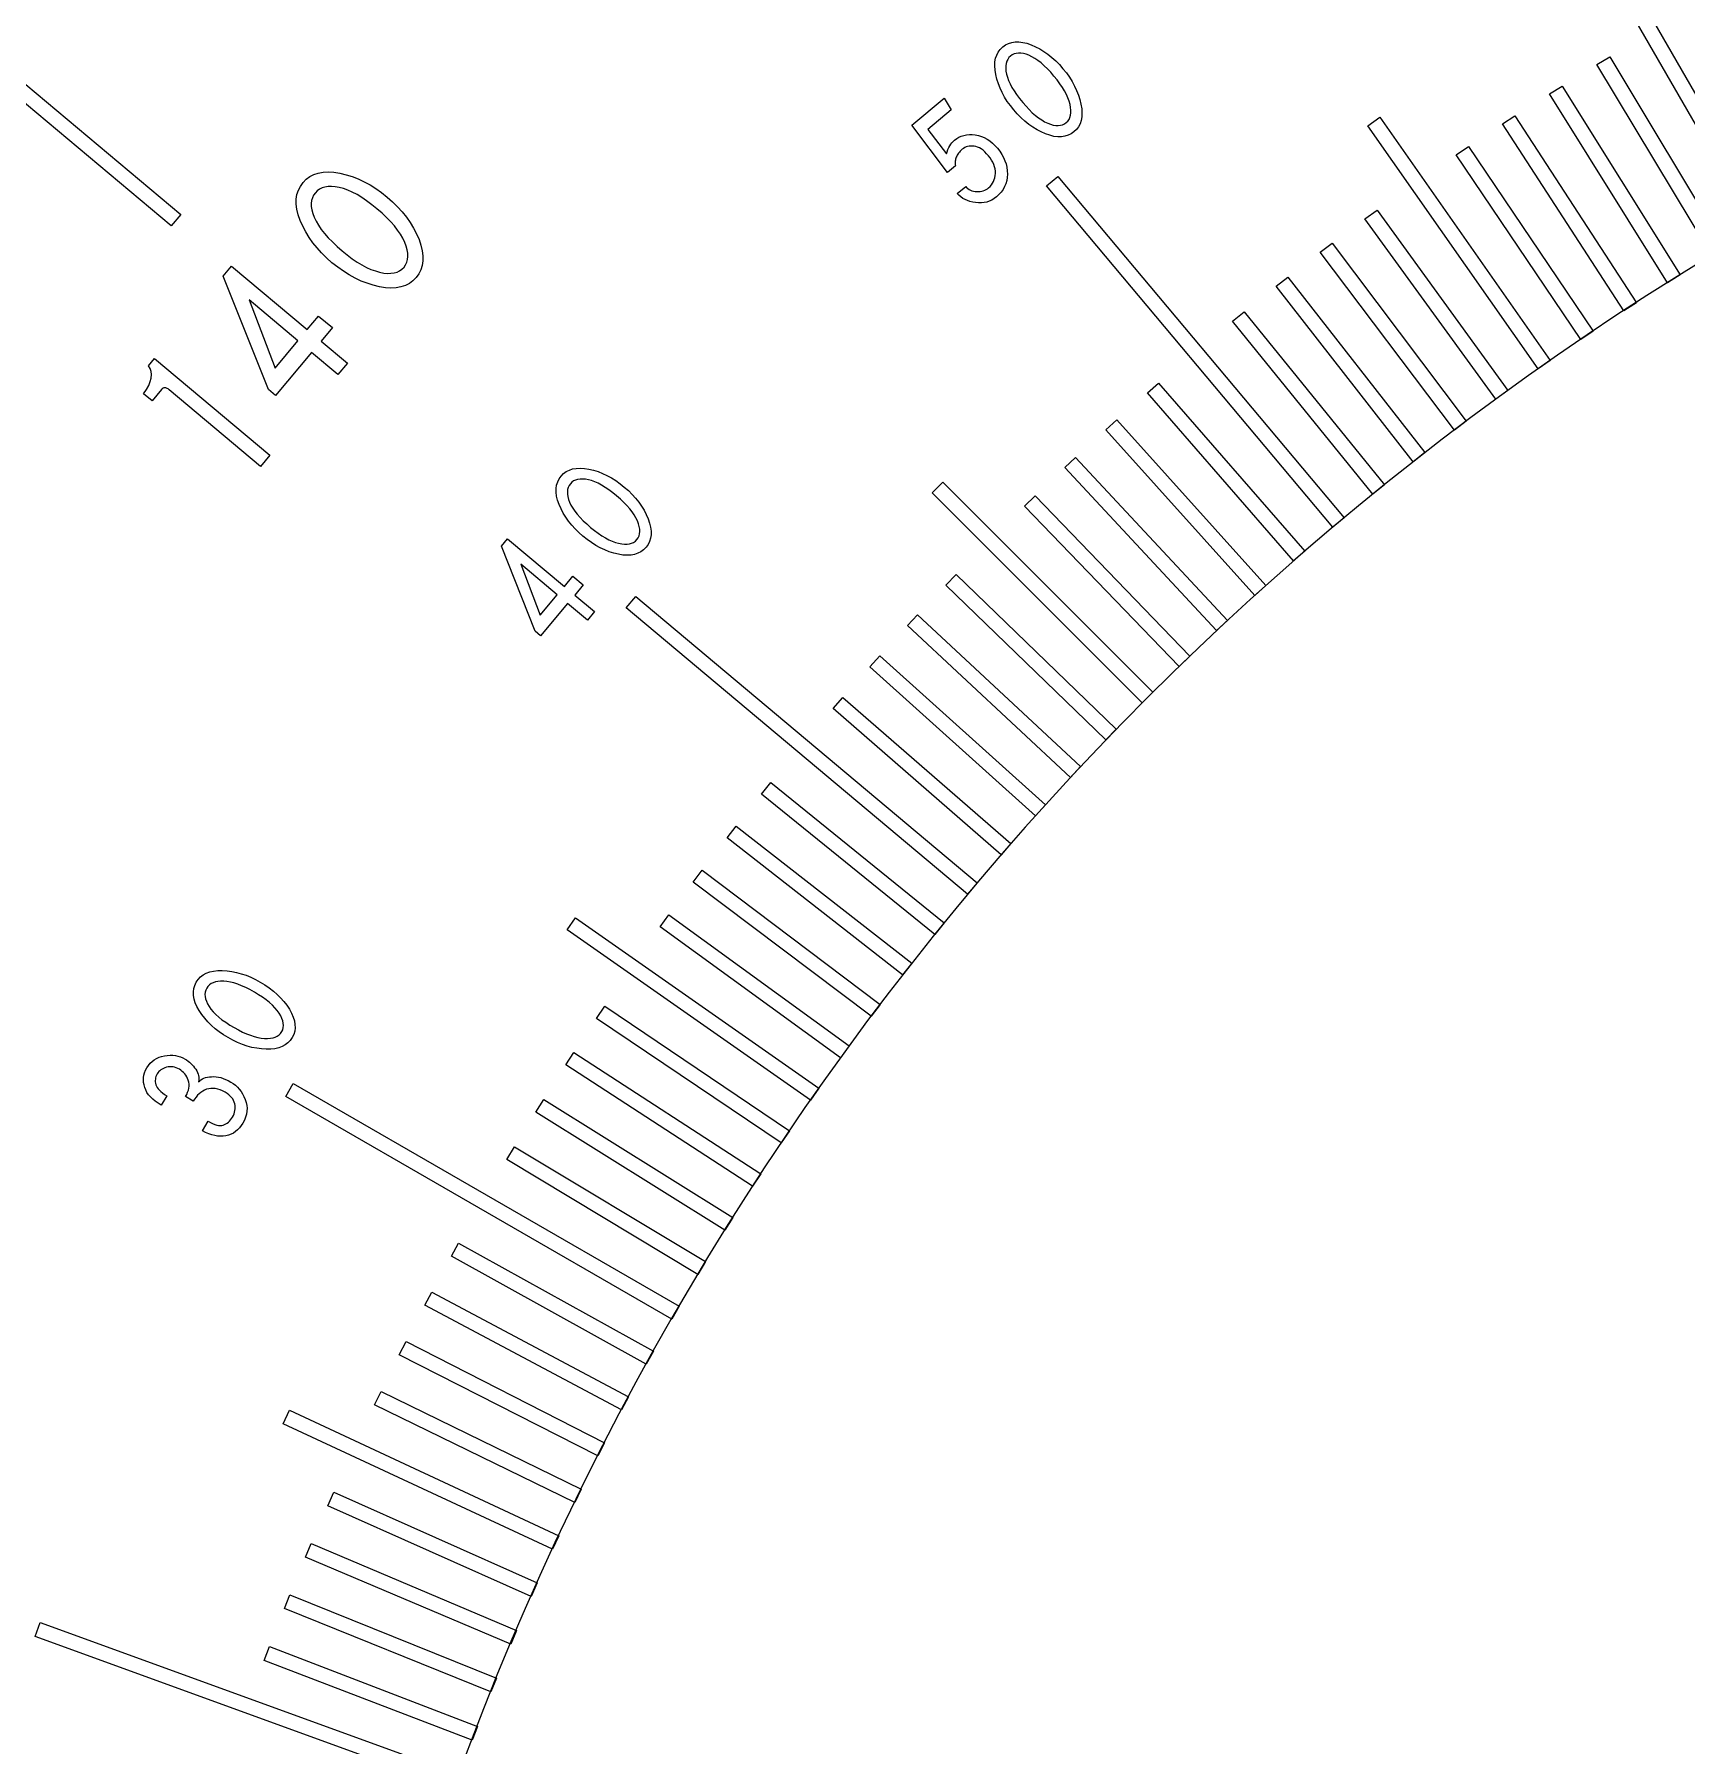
# Model space of a CAD drawing. Header units: millimetres. Extents: x -60 to 60, y -10 to 60.
# Drawn here: x -43.27 to -21.02, y 14.17 to 37.22 of the extents above; entities that cross this region are included whole.
import ezdxf

# ---------------------------------------------------------------- set-up
doc = ezdxf.new("R2010")
doc.units = ezdxf.units.MM
doc.layers.get('0').update_dxf_attribs({"linetype": 'CONTINUOUS'})

msp = doc.modelspace()

# ---------------------------------------------------------------- linework, layer by layer
at = {"color": 7, "linetype": 'CONTINUOUS', "lineweight": -3}
for p, q in [((-30.111, 37.106), (-30.065, 37.113)), ((-30.065, 37.113), (-30.016, 37.113)), ((-30.016, 37.113), (-29.963, 37.107)), ((-30.338, 36.843), (-30.329, 36.892)), ((-30.329, 36.892), (-30.314, 36.936)), ((-30.314, 36.936), (-30.293, 36.977)), ((-30.293, 36.977), (-30.266, 37.013)), ((-30.266, 37.013), (-30.233, 37.046)), ((-30.233, 37.046), (-30.195, 37.072)), ((-30.195, 37.072), (-30.155, 37.093)), ((-30.166, 36.878), (-30.179, 36.852)), ((-30.15, 36.901), (-30.166, 36.878)), ((-30.155, 37.093), (-30.111, 37.106)), ((-30.129, 36.922), (-30.15, 36.901)), ((-30.106, 36.938), (-30.129, 36.922)), ((-30.08, 36.951), (-30.106, 36.938)), ((-30.052, 36.959), (-30.08, 36.951)), ((-30.022, 36.962), (-30.052, 36.959)), ((-29.99, 36.962), (-30.022, 36.962)), ((-29.956, 36.956), (-29.99, 36.962)), ((-29.963, 37.107), (-29.908, 37.094)), ((-29.92, 36.947), (-29.956, 36.956)), ((-29.881, 36.933), (-29.92, 36.947)), ((-29.908, 37.094), (-29.85, 37.074)), ((-29.842, 36.914), (-29.881, 36.933)), ((-29.85, 37.074), (-29.791, 37.048)), ((-29.801, 36.891), (-29.842, 36.914)), ((-29.76, 36.863), (-29.801, 36.891)), ((-29.791, 37.048), (-29.734, 37.018)), ((-29.734, 37.018), (-29.679, 36.984)), ((-29.679, 36.984), (-29.624, 36.947)), ((-29.624, 36.947), (-29.571, 36.904)), ((-29.571, 36.904), (-29.52, 36.858)), ((-30.34, 36.79), (-30.338, 36.843)), ((-30.337, 36.734), (-30.34, 36.79)), ((-30.327, 36.673), (-30.337, 36.734)), ((-30.312, 36.611), (-30.327, 36.673)), ((-30.192, 36.792), (-30.193, 36.757)), ((-30.193, 36.757), (-30.19, 36.72)), ((-30.188, 36.823), (-30.192, 36.792)), ((-30.19, 36.72), (-30.183, 36.68)), ((-30.179, 36.852), (-30.188, 36.823)), ((-30.183, 36.68), (-30.171, 36.637)), ((-29.718, 36.831), (-29.76, 36.863)), ((-29.675, 36.793), (-29.718, 36.831)), ((-29.632, 36.751), (-29.675, 36.793)), ((-29.588, 36.704), (-29.632, 36.751)), ((-29.544, 36.652), (-29.588, 36.704)), ((-29.502, 36.601), (-29.544, 36.652)), ((-29.52, 36.858), (-29.47, 36.807)), ((-29.47, 36.807), (-29.422, 36.752)), ((-29.422, 36.752), (-29.376, 36.695)), ((-29.376, 36.695), (-29.335, 36.637)), ((-30.292, 36.55), (-30.312, 36.611)), ((-30.269, 36.489), (-30.292, 36.55)), ((-30.241, 36.43), (-30.269, 36.489)), ((-30.209, 36.371), (-30.241, 36.43)), ((-30.171, 36.637), (-30.155, 36.594)), ((-30.155, 36.594), (-30.135, 36.548)), ((-30.135, 36.548), (-30.109, 36.501)), ((-30.109, 36.501), (-30.08, 36.452)), ((-30.08, 36.452), (-30.046, 36.403)), ((-29.464, 36.55), (-29.502, 36.601)), ((-29.43, 36.501), (-29.464, 36.55)), ((-29.401, 36.453), (-29.43, 36.501)), ((-29.376, 36.406), (-29.401, 36.453)), ((-29.335, 36.637), (-29.298, 36.579)), ((-29.298, 36.579), (-29.266, 36.519)), ((-29.266, 36.519), (-29.238, 36.459)), ((-29.238, 36.459), (-29.214, 36.398)), ((-31.459, 35.99), (-31.023, 36.356)), ((-30.929, 36.198), (-31.244, 35.934)), ((-31.023, 36.356), (-30.929, 36.198)), ((-30.172, 36.312), (-30.209, 36.371)), ((-30.131, 36.255), (-30.172, 36.312)), ((-30.086, 36.198), (-30.131, 36.255)), ((-30.037, 36.143), (-30.086, 36.198)), ((-30.046, 36.403), (-30.007, 36.351)), ((-30.007, 36.351), (-29.964, 36.297)), ((-29.964, 36.297), (-29.92, 36.247)), ((-29.92, 36.247), (-29.877, 36.202)), ((-29.877, 36.202), (-29.835, 36.16)), ((-29.355, 36.36), (-29.376, 36.406)), ((-29.339, 36.315), (-29.355, 36.36)), ((-29.327, 36.272), (-29.339, 36.315)), ((-29.319, 36.231), (-29.327, 36.272)), ((-29.315, 36.193), (-29.319, 36.231)), ((-29.316, 36.158), (-29.315, 36.193)), ((-29.214, 36.398), (-29.195, 36.337)), ((-29.195, 36.337), (-29.18, 36.275)), ((-29.18, 36.275), (-29.17, 36.214)), ((-29.17, 36.214), (-29.167, 36.158)), ((-30.977, 35.356), (-31.459, 35.99)), ((-29.987, 36.092), (-30.037, 36.143)), ((-29.935, 36.045), (-29.987, 36.092)), ((-29.882, 36.002), (-29.935, 36.045)), ((-29.829, 35.964), (-29.882, 36.002)), ((-29.835, 36.16), (-29.792, 36.124)), ((-29.772, 35.93), (-29.829, 35.964)), ((-29.792, 36.124), (-29.751, 36.091)), ((-29.751, 36.091), (-29.709, 36.063)), ((-29.709, 36.063), (-29.669, 36.039)), ((-29.669, 36.039), (-29.628, 36.019)), ((-29.628, 36.019), (-29.59, 36.004)), ((-29.59, 36.004), (-29.553, 35.994)), ((-29.553, 35.994), (-29.518, 35.988)), ((-29.518, 35.988), (-29.486, 35.987)), ((-29.486, 35.987), (-29.456, 35.99)), ((-29.456, 35.99), (-29.427, 35.998)), ((-29.427, 35.998), (-29.402, 36.009)), ((-29.402, 36.009), (-29.378, 36.026)), ((-29.378, 36.026), (-29.357, 36.047)), ((-29.357, 36.047), (-29.34, 36.07)), ((-29.34, 36.07), (-29.328, 36.097)), ((-29.328, 36.097), (-29.32, 36.126)), ((-29.32, 36.126), (-29.316, 36.158)), ((-29.214, 35.971), (-29.241, 35.935)), ((-29.193, 36.012), (-29.214, 35.971)), ((-29.178, 36.056), (-29.193, 36.012)), ((-29.17, 36.105), (-29.178, 36.056)), ((-29.167, 36.158), (-29.17, 36.105)), ((-31.244, 35.934), (-30.992, 35.605)), ((-30.946, 35.713), (-30.932, 35.735)), ((-30.932, 35.735), (-30.917, 35.755)), ((-30.917, 35.755), (-30.9, 35.774)), ((-30.9, 35.774), (-30.882, 35.79)), ((-30.882, 35.79), (-30.853, 35.812)), ((-30.853, 35.812), (-30.823, 35.829)), ((-30.823, 35.829), (-30.791, 35.844)), ((-30.791, 35.844), (-30.757, 35.854)), ((-30.757, 35.854), (-30.72, 35.861)), ((-30.72, 35.861), (-30.683, 35.864)), ((-30.683, 35.864), (-30.643, 35.864)), ((-30.643, 35.864), (-30.603, 35.86)), ((-30.603, 35.86), (-30.561, 35.852)), ((-30.561, 35.852), (-30.521, 35.84)), ((-30.521, 35.84), (-30.482, 35.824)), ((-30.482, 35.824), (-30.445, 35.803)), ((-30.445, 35.803), (-30.408, 35.779)), ((-30.408, 35.779), (-30.372, 35.751)), ((-30.372, 35.751), (-30.338, 35.718)), ((-29.715, 35.9), (-29.772, 35.93)), ((-29.657, 35.875), (-29.715, 35.9)), ((-29.599, 35.855), (-29.657, 35.875)), ((-29.544, 35.841), (-29.599, 35.855)), ((-29.492, 35.835), (-29.544, 35.841)), ((-29.442, 35.835), (-29.492, 35.835)), ((-29.396, 35.842), (-29.442, 35.835)), ((-29.352, 35.856), (-29.396, 35.842)), ((-29.312, 35.875), (-29.352, 35.856)), ((-29.274, 35.903), (-29.312, 35.875)), ((-29.241, 35.935), (-29.274, 35.903)), ((-30.992, 35.605), (-30.982, 35.635)), ((-30.982, 35.635), (-30.971, 35.663)), ((-30.971, 35.663), (-30.96, 35.689)), ((-30.96, 35.689), (-30.946, 35.713)), ((-30.873, 35.505), (-30.874, 35.49)), ((-30.871, 35.519), (-30.873, 35.505)), ((-30.868, 35.534), (-30.871, 35.519)), ((-30.864, 35.548), (-30.868, 35.534)), ((-30.859, 35.562), (-30.864, 35.548)), ((-30.853, 35.576), (-30.859, 35.562)), ((-30.845, 35.59), (-30.853, 35.576)), ((-30.837, 35.603), (-30.845, 35.59)), ((-30.827, 35.616), (-30.837, 35.603)), ((-30.817, 35.629), (-30.827, 35.616)), ((-30.805, 35.642), (-30.817, 35.629)), ((-30.793, 35.654), (-30.805, 35.642)), ((-30.779, 35.667), (-30.793, 35.654)), ((-30.762, 35.679), (-30.779, 35.667)), ((-30.745, 35.689), (-30.762, 35.679)), ((-30.726, 35.698), (-30.745, 35.689)), ((-30.707, 35.703), (-30.726, 35.698)), ((-30.687, 35.708), (-30.707, 35.703)), ((-30.666, 35.71), (-30.687, 35.708)), ((-30.643, 35.711), (-30.666, 35.71)), ((-30.619, 35.709), (-30.643, 35.711)), ((-30.596, 35.704), (-30.619, 35.709)), ((-30.572, 35.697), (-30.596, 35.704)), ((-30.548, 35.685), (-30.572, 35.697)), ((-30.524, 35.671), (-30.548, 35.685)), ((-30.499, 35.653), (-30.524, 35.671)), ((-30.475, 35.632), (-30.499, 35.653)), ((-30.451, 35.608), (-30.475, 35.632)), ((-30.425, 35.581), (-30.451, 35.608)), ((-30.403, 35.551), (-30.425, 35.581)), ((-30.383, 35.521), (-30.403, 35.551)), ((-30.366, 35.492), (-30.383, 35.521)), ((-30.338, 35.718), (-30.305, 35.682)), ((-30.305, 35.682), (-30.273, 35.64)), ((-30.273, 35.64), (-30.245, 35.599)), ((-30.245, 35.599), (-30.222, 35.556)), ((-30.222, 35.556), (-30.203, 35.513)), ((-30.203, 35.513), (-30.189, 35.469)), ((-39.611, 35.263), (-39.563, 35.299)), ((-39.563, 35.299), (-39.509, 35.327)), ((-39.509, 35.327), (-39.45, 35.347)), ((-39.45, 35.347), (-39.385, 35.358)), ((-39.385, 35.358), (-39.315, 35.362)), ((-39.315, 35.362), (-39.239, 35.358)), ((-39.239, 35.358), (-39.158, 35.345)), ((-39.158, 35.345), (-39.075, 35.325)), ((-39.075, 35.325), (-38.994, 35.299)), ((-38.994, 35.299), (-38.913, 35.268)), ((-38.913, 35.268), (-38.832, 35.23)), ((-30.87, 35.446), (-30.977, 35.356)), ((-30.874, 35.49), (-30.874, 35.476)), ((-30.874, 35.476), (-30.873, 35.461)), ((-30.873, 35.461), (-30.87, 35.446)), ((-30.353, 35.462), (-30.366, 35.492)), ((-30.343, 35.432), (-30.353, 35.462)), ((-30.348, 35.258), (-30.341, 35.284)), ((-30.337, 35.402), (-30.343, 35.432)), ((-30.341, 35.284), (-30.335, 35.312)), ((-30.333, 35.372), (-30.337, 35.402)), ((-30.335, 35.312), (-30.333, 35.342)), ((-30.333, 35.342), (-30.333, 35.372)), ((-30.189, 35.469), (-30.178, 35.425)), ((-30.173, 35.289), (-30.18, 35.245)), ((-30.178, 35.425), (-30.172, 35.379)), ((-30.17, 35.334), (-30.173, 35.289)), ((-30.172, 35.379), (-30.17, 35.334)), ((-39.745, 34.995), (-39.736, 35.057)), ((-39.736, 35.057), (-39.717, 35.115)), ((-39.717, 35.115), (-39.691, 35.168)), ((-39.691, 35.168), (-39.654, 35.22)), ((-39.654, 35.22), (-39.611, 35.263)), ((-39.513, 35.049), (-39.528, 35.015)), ((-39.489, 35.081), (-39.513, 35.049)), ((-39.463, 35.108), (-39.489, 35.081)), ((-39.431, 35.131), (-39.463, 35.108)), ((-39.397, 35.148), (-39.431, 35.131)), ((-39.359, 35.159), (-39.397, 35.148)), ((-39.316, 35.166), (-39.359, 35.159)), ((-39.27, 35.167), (-39.316, 35.166)), ((-39.22, 35.162), (-39.27, 35.167)), ((-39.167, 35.153), (-39.22, 35.162)), ((-39.11, 35.137), (-39.167, 35.153)), ((-39.051, 35.117), (-39.11, 35.137)), ((-38.991, 35.09), (-39.051, 35.117)), ((-38.928, 35.056), (-38.991, 35.09)), ((-38.864, 35.017), (-38.928, 35.056)), ((-38.832, 35.23), (-38.753, 35.187)), ((-38.753, 35.187), (-38.675, 35.138)), ((-38.675, 35.138), (-38.598, 35.083)), ((-38.598, 35.083), (-38.522, 35.022)), ((-30.845, 35.07), (-30.732, 35.165)), ((-30.823, 35.047), (-30.845, 35.07)), ((-30.798, 35.025), (-30.823, 35.047)), ((-30.732, 35.165), (-30.717, 35.15)), ((-30.717, 35.15), (-30.702, 35.137)), ((-30.702, 35.137), (-30.686, 35.125)), ((-30.686, 35.125), (-30.667, 35.116)), ((-30.667, 35.116), (-30.648, 35.108)), ((-30.648, 35.108), (-30.628, 35.102)), ((-30.628, 35.102), (-30.606, 35.099)), ((-30.606, 35.099), (-30.583, 35.097)), ((-30.583, 35.097), (-30.56, 35.098)), ((-30.56, 35.098), (-30.538, 35.099)), ((-30.538, 35.099), (-30.516, 35.103)), ((-30.516, 35.103), (-30.496, 35.109)), ((-30.496, 35.109), (-30.476, 35.116)), ((-30.476, 35.116), (-30.458, 35.125)), ((-30.458, 35.125), (-30.44, 35.136)), ((-30.44, 35.136), (-30.423, 35.149)), ((-30.423, 35.149), (-30.403, 35.167)), ((-30.403, 35.167), (-30.386, 35.188)), ((-30.386, 35.188), (-30.37, 35.21)), ((-30.37, 35.21), (-30.358, 35.233)), ((-30.358, 35.233), (-30.348, 35.258)), ((-30.285, 35.058), (-30.319, 35.026)), ((-30.255, 35.091), (-30.285, 35.058)), ((-30.229, 35.127), (-30.255, 35.091)), ((-30.209, 35.164), (-30.229, 35.127)), ((-30.192, 35.204), (-30.209, 35.164)), ((-30.18, 35.245), (-30.192, 35.204)), ((-39.745, 34.929), (-39.745, 34.995)), ((-39.737, 34.859), (-39.745, 34.929)), ((-39.719, 34.786), (-39.737, 34.859)), ((-39.539, 34.978), (-39.544, 34.938)), ((-39.544, 34.938), (-39.543, 34.896)), ((-39.543, 34.896), (-39.535, 34.85)), ((-39.528, 35.015), (-39.539, 34.978)), ((-39.535, 34.85), (-39.523, 34.802)), ((-38.798, 34.971), (-38.864, 35.017)), ((-38.729, 34.92), (-38.798, 34.971)), ((-38.659, 34.863), (-38.729, 34.92)), ((-38.591, 34.805), (-38.659, 34.863)), ((-38.53, 34.747), (-38.591, 34.805)), ((-38.522, 35.022), (-38.448, 34.958)), ((-38.448, 34.958), (-38.381, 34.891)), ((-38.381, 34.891), (-38.319, 34.823)), ((-38.319, 34.823), (-38.263, 34.753)), ((-30.771, 35.006), (-30.798, 35.025)), ((-30.741, 34.99), (-30.771, 35.006)), ((-30.71, 34.976), (-30.741, 34.99)), ((-30.675, 34.965), (-30.71, 34.976)), ((-30.638, 34.956), (-30.675, 34.965)), ((-30.599, 34.949), (-30.638, 34.956)), ((-30.559, 34.946), (-30.599, 34.949)), ((-30.521, 34.946), (-30.559, 34.946)), ((-30.484, 34.949), (-30.521, 34.946)), ((-30.448, 34.957), (-30.484, 34.949)), ((-30.414, 34.969), (-30.448, 34.957)), ((-30.381, 34.984), (-30.414, 34.969)), ((-30.35, 35.003), (-30.381, 34.984)), ((-30.319, 35.026), (-30.35, 35.003)), ((-39.692, 34.709), (-39.719, 34.786)), ((-39.658, 34.631), (-39.692, 34.709)), ((-39.618, 34.555), (-39.658, 34.631)), ((-39.523, 34.802), (-39.504, 34.751)), ((-39.504, 34.751), (-39.479, 34.698)), ((-39.479, 34.698), (-39.448, 34.644)), ((-39.448, 34.644), (-39.41, 34.589)), ((-39.41, 34.589), (-39.366, 34.534)), ((-38.474, 34.69), (-38.53, 34.747)), ((-38.425, 34.634), (-38.474, 34.69)), ((-38.381, 34.578), (-38.425, 34.634)), ((-38.343, 34.523), (-38.381, 34.578)), ((-38.263, 34.753), (-38.212, 34.68)), ((-38.212, 34.68), (-38.167, 34.606)), ((-38.167, 34.606), (-38.127, 34.53)), ((-39.574, 34.48), (-39.618, 34.555)), ((-39.522, 34.409), (-39.574, 34.48)), ((-39.466, 34.339), (-39.522, 34.409)), ((-39.366, 34.534), (-39.317, 34.476)), ((-39.317, 34.476), (-39.26, 34.419)), ((-39.26, 34.419), (-39.197, 34.36)), ((-39.197, 34.36), (-39.129, 34.299)), ((-38.312, 34.468), (-38.343, 34.523)), ((-38.286, 34.414), (-38.312, 34.468)), ((-38.266, 34.362), (-38.286, 34.414)), ((-38.252, 34.313), (-38.266, 34.362)), ((-38.127, 34.53), (-38.093, 34.451)), ((-38.093, 34.451), (-38.067, 34.374)), ((-38.067, 34.374), (-38.049, 34.3)), ((-39.405, 34.271), (-39.466, 34.339)), ((-39.337, 34.205), (-39.405, 34.271)), ((-39.265, 34.14), (-39.337, 34.205)), ((-39.188, 34.079), (-39.265, 34.14)), ((-39.129, 34.299), (-39.059, 34.244)), ((-39.059, 34.244), (-38.992, 34.194)), ((-38.992, 34.194), (-38.927, 34.149)), ((-38.927, 34.149), (-38.862, 34.111)), ((-38.274, 34.11), (-38.257, 34.146)), ((-38.257, 34.146), (-38.247, 34.183)), ((-38.244, 34.266), (-38.252, 34.313)), ((-38.247, 34.183), (-38.243, 34.223)), ((-38.243, 34.223), (-38.244, 34.266)), ((-38.041, 34.165), (-38.05, 34.103)), ((-38.049, 34.3), (-38.041, 34.23)), ((-38.041, 34.23), (-38.041, 34.165)), ((-40.729, 33.96), (-40.616, 34.094)), ((-40.119, 32.433), (-40.729, 33.96)), ((-40.616, 34.094), (-39.597, 33.239)), ((-39.11, 34.024), (-39.188, 34.079)), ((-39.032, 33.975), (-39.11, 34.024)), ((-38.953, 33.931), (-39.032, 33.975)), ((-38.873, 33.893), (-38.953, 33.931)), ((-38.791, 33.862), (-38.873, 33.893)), ((-38.862, 34.111), (-38.801, 34.077)), ((-38.801, 34.077), (-38.74, 34.05)), ((-38.74, 34.05), (-38.681, 34.028)), ((-38.681, 34.028), (-38.623, 34.012)), ((-38.623, 34.012), (-38.569, 34.001)), ((-38.569, 34.001), (-38.518, 33.996)), ((-38.518, 33.996), (-38.471, 33.997)), ((-38.471, 33.997), (-38.428, 34.002)), ((-38.428, 34.002), (-38.389, 34.013)), ((-38.389, 34.013), (-38.354, 34.03)), ((-38.354, 34.03), (-38.324, 34.051)), ((-38.324, 34.051), (-38.295, 34.079)), ((-38.295, 34.079), (-38.274, 34.11)), ((-38.175, 33.896), (-38.223, 33.861)), ((-38.131, 33.941), (-38.175, 33.896)), ((-38.095, 33.991), (-38.131, 33.941)), ((-38.068, 34.045), (-38.095, 33.991)), ((-38.05, 34.103), (-38.068, 34.045)), ((-38.71, 33.836), (-38.791, 33.862)), ((-38.627, 33.815), (-38.71, 33.836)), ((-38.546, 33.802), (-38.627, 33.815)), ((-38.471, 33.798), (-38.546, 33.802)), ((-38.401, 33.801), (-38.471, 33.798)), ((-38.336, 33.813), (-38.401, 33.801)), ((-38.277, 33.832), (-38.336, 33.813)), ((-38.223, 33.861), (-38.277, 33.832)), ((-40.381, 33.639), (-40.032, 32.721)), ((-39.724, 33.088), (-40.381, 33.639)), ((-39.597, 33.239), (-39.445, 33.421)), ((-39.445, 33.421), (-39.259, 33.265)), ((-39.259, 33.265), (-39.412, 33.084)), ((-40.032, 32.721), (-39.724, 33.088)), ((-39.412, 33.084), (-39.058, 32.787)), ((-41.735, 32.753), (-41.653, 32.85)), ((-41.713, 32.716), (-41.735, 32.753)), ((-41.653, 32.85), (-40.1, 31.546)), ((-39.539, 32.932), (-40.025, 32.353)), ((-39.185, 32.636), (-39.539, 32.932)), ((-39.058, 32.787), (-39.185, 32.636)), ((-41.733, 32.487), (-41.711, 32.538)), ((-41.699, 32.676), (-41.713, 32.716)), ((-41.711, 32.538), (-41.699, 32.587)), ((-41.695, 32.632), (-41.699, 32.676)), ((-41.699, 32.587), (-41.695, 32.632)), ((-41.801, 32.376), (-41.762, 32.433)), ((-41.686, 32.28), (-41.801, 32.376)), ((-41.762, 32.433), (-41.733, 32.487)), ((-41.561, 32.43), (-41.686, 32.28)), ((-41.55, 32.441), (-41.561, 32.43)), ((-41.538, 32.449), (-41.55, 32.441)), ((-41.527, 32.453), (-41.538, 32.449)), ((-41.514, 32.454), (-41.527, 32.453)), ((-41.5, 32.453), (-41.514, 32.454)), ((-41.486, 32.447), (-41.5, 32.453)), ((-41.472, 32.439), (-41.486, 32.447)), ((-41.457, 32.427), (-41.472, 32.439)), ((-40.226, 31.395), (-41.457, 32.427)), ((-40.025, 32.353), (-40.119, 32.433)), ((-40.1, 31.546), (-40.226, 31.395)), ((-36.11, 31.326), (-36.069, 31.347)), ((-36.069, 31.347), (-36.025, 31.362)), ((-36.025, 31.362), (-35.976, 31.37)), ((-35.976, 31.37), (-35.924, 31.373)), ((-35.924, 31.373), (-35.867, 31.37)), ((-35.867, 31.37), (-35.806, 31.36)), ((-35.806, 31.36), (-35.744, 31.345)), ((-36.246, 31.098), (-36.24, 31.144)), ((-36.24, 31.144), (-36.226, 31.188)), ((-36.226, 31.188), (-36.206, 31.228)), ((-36.206, 31.228), (-36.178, 31.266)), ((-36.178, 31.266), (-36.146, 31.299)), ((-36.146, 31.299), (-36.11, 31.326)), ((-36.072, 31.138), (-36.084, 31.113)), ((-36.055, 31.162), (-36.072, 31.138)), ((-36.035, 31.183), (-36.055, 31.162)), ((-36.011, 31.2), (-36.035, 31.183)), ((-35.985, 31.212), (-36.011, 31.2)), ((-35.957, 31.221), (-35.985, 31.212)), ((-35.925, 31.226), (-35.957, 31.221)), ((-35.89, 31.226), (-35.925, 31.226)), ((-35.853, 31.223), (-35.89, 31.226)), ((-35.813, 31.216), (-35.853, 31.223)), ((-35.77, 31.205), (-35.813, 31.216)), ((-35.726, 31.189), (-35.77, 31.205)), ((-35.744, 31.345), (-35.683, 31.326)), ((-35.681, 31.169), (-35.726, 31.189)), ((-35.683, 31.326), (-35.622, 31.302)), ((-35.634, 31.144), (-35.681, 31.169)), ((-35.586, 31.114), (-35.634, 31.144)), ((-35.622, 31.302), (-35.562, 31.274)), ((-35.562, 31.274), (-35.503, 31.242)), ((-35.503, 31.242), (-35.444, 31.205)), ((-35.444, 31.205), (-35.386, 31.164)), ((-35.386, 31.164), (-35.329, 31.118)), ((-35.329, 31.118), (-35.274, 31.07)), ((-36.247, 31.048), (-36.246, 31.098)), ((-36.24, 30.996), (-36.247, 31.048)), ((-36.227, 30.941), (-36.24, 30.996)), ((-36.207, 30.883), (-36.227, 30.941)), ((-36.092, 31.085), (-36.095, 31.055)), ((-36.095, 31.055), (-36.095, 31.023)), ((-36.095, 31.023), (-36.089, 30.989)), ((-36.084, 31.113), (-36.092, 31.085)), ((-36.089, 30.989), (-36.08, 30.953)), ((-36.08, 30.953), (-36.066, 30.915)), ((-36.066, 30.915), (-36.047, 30.875)), ((-35.536, 31.08), (-35.586, 31.114)), ((-35.484, 31.042), (-35.536, 31.08)), ((-35.432, 30.999), (-35.484, 31.042)), ((-35.381, 30.955), (-35.432, 30.999)), ((-35.335, 30.912), (-35.381, 30.955)), ((-35.293, 30.869), (-35.335, 30.912)), ((-35.274, 31.07), (-35.223, 31.02)), ((-35.223, 31.02), (-35.177, 30.969)), ((-35.177, 30.969), (-35.135, 30.916)), ((-35.135, 30.916), (-35.097, 30.861)), ((-36.181, 30.825), (-36.207, 30.883)), ((-36.151, 30.768), (-36.181, 30.825)), ((-36.118, 30.712), (-36.151, 30.768)), ((-36.079, 30.658), (-36.118, 30.712)), ((-36.037, 30.606), (-36.079, 30.658)), ((-36.047, 30.875), (-36.023, 30.835)), ((-36.023, 30.835), (-35.995, 30.793)), ((-35.995, 30.793), (-35.962, 30.752)), ((-35.962, 30.752), (-35.925, 30.709)), ((-35.925, 30.709), (-35.882, 30.665)), ((-35.882, 30.665), (-35.835, 30.621)), ((-35.256, 30.827), (-35.293, 30.869)), ((-35.223, 30.785), (-35.256, 30.827)), ((-35.195, 30.744), (-35.223, 30.785)), ((-35.172, 30.702), (-35.195, 30.744)), ((-35.152, 30.662), (-35.172, 30.702)), ((-35.137, 30.623), (-35.152, 30.662)), ((-35.097, 30.861), (-35.063, 30.806)), ((-35.063, 30.806), (-35.033, 30.749)), ((-35.033, 30.749), (-35.008, 30.69)), ((-35.008, 30.69), (-34.988, 30.632)), ((-35.991, 30.555), (-36.037, 30.606)), ((-35.941, 30.505), (-35.991, 30.555)), ((-35.886, 30.457), (-35.941, 30.505)), ((-35.829, 30.411), (-35.886, 30.457)), ((-35.835, 30.621), (-35.784, 30.576)), ((-35.784, 30.576), (-35.732, 30.534)), ((-35.732, 30.534), (-35.682, 30.497)), ((-35.682, 30.497), (-35.633, 30.463)), ((-35.633, 30.463), (-35.584, 30.435)), ((-35.584, 30.435), (-35.538, 30.409)), ((-35.159, 30.411), (-35.143, 30.434)), ((-35.143, 30.434), (-35.13, 30.461)), ((-35.127, 30.586), (-35.137, 30.623)), ((-35.13, 30.461), (-35.123, 30.489)), ((-35.121, 30.551), (-35.127, 30.586)), ((-35.123, 30.489), (-35.12, 30.519)), ((-35.12, 30.519), (-35.121, 30.551)), ((-34.975, 30.429), (-34.989, 30.385)), ((-34.988, 30.632), (-34.975, 30.577)), ((-34.975, 30.577), (-34.968, 30.524)), ((-34.968, 30.475), (-34.975, 30.429)), ((-34.968, 30.524), (-34.968, 30.475)), ((-36.984, 30.322), (-36.9, 30.422)), ((-36.527, 29.176), (-36.984, 30.322)), ((-36.9, 30.422), (-36.135, 29.781)), ((-35.77, 30.37), (-35.829, 30.411)), ((-35.712, 30.332), (-35.77, 30.37)), ((-35.652, 30.3), (-35.712, 30.332)), ((-35.593, 30.271), (-35.652, 30.3)), ((-35.531, 30.248), (-35.593, 30.271)), ((-35.538, 30.409), (-35.492, 30.389)), ((-35.47, 30.228), (-35.531, 30.248)), ((-35.492, 30.389), (-35.448, 30.373)), ((-35.408, 30.213), (-35.47, 30.228)), ((-35.448, 30.373), (-35.405, 30.361)), ((-35.347, 30.203), (-35.408, 30.213)), ((-35.405, 30.361), (-35.364, 30.352)), ((-35.364, 30.352), (-35.326, 30.349)), ((-35.291, 30.2), (-35.347, 30.203)), ((-35.326, 30.349), (-35.291, 30.349)), ((-35.291, 30.349), (-35.259, 30.353)), ((-35.238, 30.202), (-35.291, 30.2)), ((-35.259, 30.353), (-35.23, 30.361)), ((-35.19, 30.211), (-35.238, 30.202)), ((-35.23, 30.361), (-35.203, 30.374)), ((-35.203, 30.374), (-35.18, 30.39)), ((-35.145, 30.226), (-35.19, 30.211)), ((-35.18, 30.39), (-35.159, 30.411)), ((-35.105, 30.247), (-35.145, 30.226)), ((-35.069, 30.274), (-35.105, 30.247)), ((-35.036, 30.307), (-35.069, 30.274)), ((-35.009, 30.345), (-35.036, 30.307)), ((-34.989, 30.385), (-35.009, 30.345)), ((-36.723, 30.081), (-36.462, 29.392)), ((-36.231, 29.667), (-36.723, 30.081)), ((-36.135, 29.781), (-36.021, 29.917)), ((-36.021, 29.917), (-35.882, 29.8)), ((-35.882, 29.8), (-35.996, 29.664)), ((-36.462, 29.392), (-36.231, 29.667)), ((-36.092, 29.551), (-36.456, 29.116)), ((-35.826, 29.328), (-36.092, 29.551)), ((-35.996, 29.664), (-35.731, 29.441)), ((-35.731, 29.441), (-35.826, 29.328)), ((-36.456, 29.116), (-36.527, 29.176)), ((-41.112, 24.408), (-41.092, 24.45)), ((-41.092, 24.45), (-41.066, 24.488)), ((-41.066, 24.488), (-41.035, 24.521)), ((-41.035, 24.521), (-40.998, 24.549)), ((-40.998, 24.549), (-40.957, 24.571)), ((-40.957, 24.571), (-40.911, 24.588)), ((-40.911, 24.588), (-40.86, 24.6)), ((-40.866, 24.444), (-40.892, 24.431)), ((-40.835, 24.454), (-40.866, 24.444)), ((-40.86, 24.6), (-40.803, 24.606)), ((-40.801, 24.461), (-40.835, 24.454)), ((-40.803, 24.606), (-40.742, 24.607)), ((-40.764, 24.464), (-40.801, 24.461)), ((-40.723, 24.464), (-40.764, 24.464)), ((-40.742, 24.607), (-40.678, 24.604)), ((-40.679, 24.46), (-40.723, 24.464)), ((-40.633, 24.453), (-40.679, 24.46)), ((-40.678, 24.604), (-40.614, 24.595)), ((-40.585, 24.441), (-40.633, 24.453)), ((-40.614, 24.595), (-40.55, 24.582)), ((-40.534, 24.424), (-40.585, 24.441)), ((-40.55, 24.582), (-40.486, 24.565)), ((-40.486, 24.565), (-40.422, 24.543)), ((-40.422, 24.543), (-40.358, 24.517)), ((-40.358, 24.517), (-40.294, 24.487)), ((-40.294, 24.487), (-40.23, 24.452)), ((-40.23, 24.452), (-40.167, 24.414)), ((-41.131, 24.319), (-41.125, 24.365)), ((-41.13, 24.273), (-41.131, 24.319)), ((-41.121, 24.224), (-41.13, 24.273)), ((-41.125, 24.365), (-41.112, 24.408)), ((-41.106, 24.173), (-41.121, 24.224)), ((-40.972, 24.316), (-40.976, 24.287)), ((-40.976, 24.287), (-40.974, 24.257)), ((-40.974, 24.257), (-40.967, 24.225)), ((-40.965, 24.342), (-40.972, 24.316)), ((-40.967, 24.225), (-40.956, 24.193)), ((-40.952, 24.37), (-40.965, 24.342)), ((-40.936, 24.393), (-40.952, 24.37)), ((-40.916, 24.414), (-40.936, 24.393)), ((-40.892, 24.431), (-40.916, 24.414)), ((-40.482, 24.403), (-40.534, 24.424)), ((-40.427, 24.378), (-40.482, 24.403)), ((-40.37, 24.35), (-40.427, 24.378)), ((-40.31, 24.316), (-40.37, 24.35)), ((-40.253, 24.282), (-40.31, 24.316)), ((-40.2, 24.247), (-40.253, 24.282)), ((-40.151, 24.213), (-40.2, 24.247)), ((-40.167, 24.414), (-40.109, 24.373)), ((-40.107, 24.178), (-40.151, 24.213)), ((-40.109, 24.373), (-40.054, 24.331)), ((-40.054, 24.331), (-40.003, 24.286)), ((-40.003, 24.286), (-39.956, 24.239)), ((-39.956, 24.239), (-39.914, 24.19)), ((-41.083, 24.122), (-41.106, 24.173)), ((-41.053, 24.068), (-41.083, 24.122)), ((-41.018, 24.015), (-41.053, 24.068)), ((-40.979, 23.964), (-41.018, 24.015)), ((-40.956, 24.193), (-40.94, 24.159)), ((-40.94, 24.159), (-40.92, 24.124)), ((-40.92, 24.124), (-40.895, 24.088)), ((-40.895, 24.088), (-40.864, 24.052)), ((-40.864, 24.052), (-40.83, 24.016)), ((-40.83, 24.016), (-40.79, 23.981)), ((-40.79, 23.981), (-40.746, 23.945)), ((-40.068, 24.142), (-40.107, 24.178)), ((-40.033, 24.106), (-40.068, 24.142)), ((-40.003, 24.07), (-40.033, 24.106)), ((-39.977, 24.033), (-40.003, 24.07)), ((-39.955, 23.997), (-39.977, 24.033)), ((-39.938, 23.963), (-39.955, 23.997)), ((-39.914, 24.19), (-39.874, 24.14)), ((-39.874, 24.14), (-39.839, 24.086)), ((-39.839, 24.086), (-39.809, 24.032)), ((-39.809, 24.032), (-39.787, 23.98)), ((-39.787, 23.98), (-39.771, 23.93)), ((-40.936, 23.915), (-40.979, 23.964)), ((-40.889, 23.869), (-40.936, 23.915)), ((-40.838, 23.824), (-40.889, 23.869)), ((-40.784, 23.782), (-40.838, 23.824)), ((-40.726, 23.742), (-40.784, 23.782)), ((-40.746, 23.945), (-40.696, 23.91)), ((-40.664, 23.704), (-40.726, 23.742)), ((-40.696, 23.91), (-40.642, 23.874)), ((-40.642, 23.874), (-40.584, 23.839)), ((-40.584, 23.839), (-40.525, 23.807)), ((-40.525, 23.807), (-40.469, 23.779)), ((-40.469, 23.779), (-40.415, 23.754)), ((-40.415, 23.754), (-40.363, 23.735)), ((-40.001, 23.724), (-39.977, 23.741)), ((-39.977, 23.741), (-39.957, 23.76)), ((-39.957, 23.76), (-39.94, 23.785)), ((-39.94, 23.785), (-39.928, 23.811)), ((-39.927, 23.93), (-39.938, 23.963)), ((-39.928, 23.811), (-39.92, 23.839)), ((-39.92, 23.898), (-39.927, 23.93)), ((-39.917, 23.868), (-39.92, 23.898)), ((-39.92, 23.839), (-39.917, 23.868)), ((-39.78, 23.746), (-39.8, 23.704)), ((-39.767, 23.789), (-39.78, 23.746)), ((-39.771, 23.93), (-39.763, 23.881)), ((-39.761, 23.835), (-39.767, 23.789)), ((-39.763, 23.881), (-39.761, 23.835)), ((-40.599, 23.669), (-40.664, 23.704)), ((-40.535, 23.638), (-40.599, 23.669)), ((-40.47, 23.612), (-40.535, 23.638)), ((-40.406, 23.59), (-40.47, 23.612)), ((-40.342, 23.572), (-40.406, 23.59)), ((-40.363, 23.735), (-40.313, 23.718)), ((-40.278, 23.56), (-40.342, 23.572)), ((-40.313, 23.718), (-40.264, 23.706)), ((-40.214, 23.551), (-40.278, 23.56)), ((-40.264, 23.706), (-40.218, 23.697)), ((-40.218, 23.697), (-40.173, 23.693)), ((-40.15, 23.547), (-40.214, 23.551)), ((-40.173, 23.693), (-40.131, 23.692)), ((-40.089, 23.548), (-40.15, 23.547)), ((-40.131, 23.692), (-40.093, 23.695)), ((-40.093, 23.695), (-40.059, 23.701)), ((-40.033, 23.554), (-40.089, 23.548)), ((-40.059, 23.701), (-40.028, 23.711)), ((-39.981, 23.566), (-40.033, 23.554)), ((-40.028, 23.711), (-40.001, 23.724)), ((-39.935, 23.583), (-39.981, 23.566)), ((-39.894, 23.605), (-39.935, 23.583)), ((-39.858, 23.633), (-39.894, 23.605)), ((-39.827, 23.665), (-39.858, 23.633)), ((-39.8, 23.704), (-39.827, 23.665)), ((-41.775, 23.264), (-41.758, 23.296)), ((-41.758, 23.296), (-41.737, 23.329)), ((-41.737, 23.329), (-41.713, 23.359)), ((-41.713, 23.359), (-41.687, 23.384)), ((-41.687, 23.384), (-41.659, 23.406)), ((-41.659, 23.406), (-41.628, 23.425)), ((-41.628, 23.425), (-41.594, 23.44)), ((-41.594, 23.44), (-41.559, 23.452)), ((-41.551, 23.281), (-41.568, 23.271)), ((-41.559, 23.452), (-41.521, 23.46)), ((-41.533, 23.29), (-41.551, 23.281)), ((-41.514, 23.298), (-41.533, 23.29)), ((-41.521, 23.46), (-41.482, 23.465)), ((-41.493, 23.304), (-41.514, 23.298)), ((-41.471, 23.309), (-41.493, 23.304)), ((-41.482, 23.465), (-41.444, 23.467)), ((-41.449, 23.311), (-41.471, 23.309)), ((-41.427, 23.311), (-41.449, 23.311)), ((-41.444, 23.467), (-41.408, 23.466)), ((-41.405, 23.309), (-41.427, 23.311)), ((-41.408, 23.466), (-41.372, 23.462)), ((-41.384, 23.305), (-41.405, 23.309)), ((-41.363, 23.298), (-41.384, 23.305)), ((-41.372, 23.462), (-41.339, 23.454)), ((-41.341, 23.29), (-41.363, 23.298)), ((-41.32, 23.278), (-41.341, 23.29)), ((-41.339, 23.454), (-41.306, 23.444)), ((-41.306, 23.444), (-41.274, 23.432)), ((-41.274, 23.432), (-41.243, 23.416)), ((-41.243, 23.416), (-41.222, 23.403)), ((-41.222, 23.403), (-41.202, 23.388)), ((-41.202, 23.388), (-41.183, 23.373)), ((-41.183, 23.373), (-41.164, 23.357)), ((-41.164, 23.357), (-41.147, 23.339)), ((-41.147, 23.339), (-41.13, 23.32)), ((-41.13, 23.32), (-41.114, 23.299)), ((-41.114, 23.299), (-41.099, 23.279)), ((-41.804, 23.133), (-41.802, 23.166)), ((-41.802, 23.1), (-41.804, 23.133)), ((-41.802, 23.166), (-41.797, 23.199)), ((-41.796, 23.067), (-41.802, 23.1)), ((-41.797, 23.199), (-41.788, 23.232)), ((-41.786, 23.033), (-41.796, 23.067)), ((-41.788, 23.232), (-41.775, 23.264)), ((-41.643, 23.144), (-41.644, 23.127)), ((-41.644, 23.127), (-41.644, 23.108)), ((-41.644, 23.108), (-41.641, 23.089)), ((-41.64, 23.163), (-41.643, 23.144)), ((-41.641, 23.089), (-41.636, 23.07)), ((-41.635, 23.18), (-41.64, 23.163)), ((-41.636, 23.07), (-41.629, 23.051)), ((-41.628, 23.197), (-41.635, 23.18)), ((-41.629, 23.051), (-41.619, 23.032)), ((-41.619, 23.215), (-41.628, 23.197)), ((-41.608, 23.231), (-41.619, 23.215)), ((-41.596, 23.246), (-41.608, 23.231)), ((-41.583, 23.259), (-41.596, 23.246)), ((-41.568, 23.271), (-41.583, 23.259)), ((-41.299, 23.266), (-41.32, 23.278)), ((-41.28, 23.25), (-41.299, 23.266)), ((-41.263, 23.234), (-41.28, 23.25)), ((-41.247, 23.216), (-41.263, 23.234)), ((-41.233, 23.197), (-41.247, 23.216)), ((-41.22, 23.176), (-41.233, 23.197)), ((-41.21, 23.153), (-41.22, 23.176)), ((-41.201, 23.129), (-41.21, 23.153)), ((-41.194, 23.103), (-41.201, 23.129)), ((-41.19, 23.078), (-41.194, 23.103)), ((-41.193, 23.024), (-41.19, 23.052)), ((-41.19, 23.052), (-41.19, 23.078)), ((-41.099, 23.279), (-41.086, 23.257)), ((-41.086, 23.257), (-41.075, 23.235)), ((-41.075, 23.235), (-41.067, 23.214)), ((-41.067, 23.214), (-41.061, 23.193)), ((-41.061, 23.193), (-41.057, 23.172)), ((-41.057, 23.13), (-41.061, 23.11)), ((-41.061, 23.11), (-41.046, 23.124)), ((-41.057, 23.172), (-41.056, 23.151)), ((-41.056, 23.151), (-41.057, 23.13)), ((-41.046, 23.124), (-41.029, 23.136)), ((-41.029, 23.136), (-41.01, 23.148)), ((-41.01, 23.148), (-40.989, 23.157)), ((-40.989, 23.157), (-40.966, 23.165)), ((-40.966, 23.165), (-40.942, 23.171)), ((-40.942, 23.171), (-40.915, 23.175)), ((-40.915, 23.175), (-40.887, 23.178)), ((-40.887, 23.178), (-40.857, 23.179)), ((-40.857, 23.179), (-40.826, 23.177)), ((-40.826, 23.177), (-40.795, 23.173)), ((-40.795, 23.173), (-40.763, 23.165)), ((-40.763, 23.165), (-40.73, 23.154)), ((-40.73, 23.154), (-40.697, 23.14)), ((-40.697, 23.14), (-40.663, 23.125)), ((-40.663, 23.125), (-40.628, 23.106)), ((-40.628, 23.106), (-40.595, 23.085)), ((-40.595, 23.085), (-40.566, 23.062)), ((-40.566, 23.062), (-40.538, 23.037)), ((-41.773, 22.999), (-41.786, 23.033)), ((-41.756, 22.966), (-41.773, 22.999)), ((-41.734, 22.935), (-41.756, 22.966)), ((-41.708, 22.905), (-41.734, 22.935)), ((-41.678, 22.876), (-41.708, 22.905)), ((-41.644, 22.848), (-41.678, 22.876)), ((-41.606, 22.821), (-41.644, 22.848)), ((-41.619, 23.032), (-41.606, 23.013)), ((-41.606, 23.013), (-41.589, 22.995)), ((-41.564, 22.794), (-41.606, 22.821)), ((-41.589, 22.995), (-41.569, 22.977)), ((-41.569, 22.977), (-41.546, 22.959)), ((-41.49, 22.922), (-41.564, 22.794)), ((-41.546, 22.959), (-41.52, 22.94)), ((-41.52, 22.94), (-41.49, 22.922)), ((-41.237, 22.909), (-41.221, 22.939)), ((-41.132, 22.849), (-41.237, 22.909)), ((-41.221, 22.939), (-41.209, 22.968)), ((-41.209, 22.968), (-41.199, 22.996)), ((-41.199, 22.996), (-41.193, 23.024)), ((-41.114, 22.877), (-41.132, 22.849)), ((-41.095, 22.903), (-41.114, 22.877)), ((-41.075, 22.927), (-41.095, 22.903)), ((-41.053, 22.948), (-41.075, 22.927)), ((-41.03, 22.966), (-41.053, 22.948)), ((-41.006, 22.983), (-41.03, 22.966)), ((-40.98, 22.997), (-41.006, 22.983)), ((-40.953, 23.008), (-40.98, 22.997)), ((-40.925, 23.016), (-40.953, 23.008)), ((-40.897, 23.02), (-40.925, 23.016)), ((-40.867, 23.021), (-40.897, 23.02)), ((-40.836, 23.018), (-40.867, 23.021)), ((-40.804, 23.012), (-40.836, 23.018)), ((-40.772, 23.001), (-40.804, 23.012)), ((-40.739, 22.986), (-40.772, 23.001)), ((-40.705, 22.968), (-40.739, 22.986)), ((-40.678, 22.952), (-40.705, 22.968)), ((-40.655, 22.935), (-40.678, 22.952)), ((-40.635, 22.917), (-40.655, 22.935)), ((-40.617, 22.898), (-40.635, 22.917)), ((-40.602, 22.878), (-40.617, 22.898)), ((-40.59, 22.858), (-40.602, 22.878)), ((-40.581, 22.835), (-40.59, 22.858)), ((-40.574, 22.814), (-40.581, 22.835)), ((-40.538, 23.037), (-40.513, 23.008)), ((-40.513, 23.008), (-40.489, 22.978)), ((-40.489, 22.978), (-40.468, 22.945)), ((-40.468, 22.945), (-40.45, 22.91)), ((-40.45, 22.91), (-40.433, 22.871)), ((-40.433, 22.871), (-40.42, 22.832)), ((-40.42, 22.832), (-40.413, 22.792)), ((-40.645, 22.579), (-40.63, 22.596)), ((-40.63, 22.596), (-40.617, 22.614)), ((-40.617, 22.614), (-40.605, 22.633)), ((-40.605, 22.633), (-40.593, 22.655)), ((-40.593, 22.655), (-40.584, 22.678)), ((-40.584, 22.678), (-40.576, 22.7)), ((-40.576, 22.7), (-40.571, 22.723)), ((-40.57, 22.79), (-40.574, 22.814)), ((-40.571, 22.723), (-40.569, 22.745)), ((-40.569, 22.767), (-40.57, 22.79)), ((-40.569, 22.745), (-40.569, 22.767)), ((-40.444, 22.593), (-40.465, 22.553)), ((-40.428, 22.633), (-40.444, 22.593)), ((-40.417, 22.673), (-40.428, 22.633)), ((-40.411, 22.713), (-40.417, 22.673)), ((-40.413, 22.792), (-40.409, 22.752)), ((-40.409, 22.752), (-40.411, 22.713)), ((-41.008, 22.451), (-40.934, 22.579)), ((-40.966, 22.428), (-41.008, 22.451)), ((-40.924, 22.41), (-40.966, 22.428)), ((-40.934, 22.579), (-40.902, 22.561)), ((-40.883, 22.395), (-40.924, 22.41)), ((-40.902, 22.561), (-40.872, 22.547)), ((-40.844, 22.384), (-40.883, 22.395)), ((-40.872, 22.547), (-40.843, 22.536)), ((-40.805, 22.377), (-40.844, 22.384)), ((-40.843, 22.536), (-40.817, 22.527)), ((-40.817, 22.527), (-40.792, 22.522)), ((-40.766, 22.375), (-40.805, 22.377)), ((-40.792, 22.522), (-40.769, 22.52)), ((-40.769, 22.52), (-40.747, 22.522)), ((-40.729, 22.376), (-40.766, 22.375)), ((-40.747, 22.522), (-40.728, 22.526)), ((-40.692, 22.381), (-40.729, 22.376)), ((-40.728, 22.526), (-40.71, 22.533)), ((-40.71, 22.533), (-40.692, 22.541)), ((-40.692, 22.541), (-40.676, 22.552)), ((-40.657, 22.391), (-40.692, 22.381)), ((-40.676, 22.552), (-40.66, 22.565)), ((-40.66, 22.565), (-40.645, 22.579)), ((-40.624, 22.403), (-40.657, 22.391)), ((-40.592, 22.419), (-40.624, 22.403)), ((-40.563, 22.439), (-40.592, 22.419)), ((-40.535, 22.463), (-40.563, 22.439)), ((-40.51, 22.489), (-40.535, 22.463)), ((-40.486, 22.519), (-40.51, 22.489)), ((-40.465, 22.553), (-40.486, 22.519))]:
    msp.add_line(p, q, dxfattribs=at)
for points in [[(-22.913, 39.887), (-19.913, 34.691), (-20.087, 34.591), (-23.087, 39.787)], [(-45.898, 38.644), (-41.302, 34.787), (-41.431, 34.634), (-46.027, 38.491)], [(-22.061, 36.91), (-20.516, 34.338), (-20.687, 34.235), (-22.232, 36.807)], [(-22.702, 36.519), (-21.112, 33.975), (-21.282, 33.869), (-22.871, 36.413)], [(-25.155, 36.1), (-22.861, 32.823), (-23.025, 32.709), (-25.319, 35.985)], [(-23.336, 36.117), (-21.702, 33.601), (-21.869, 33.492), (-23.503, 36.008)], [(-23.962, 35.705), (-22.285, 33.217), (-22.451, 33.106), (-24.128, 35.593)], [(-29.492, 35.302), (-25.635, 30.706), (-25.788, 30.577), (-29.645, 35.174)], [(-25.194, 34.847), (-23.431, 32.419), (-23.592, 32.302), (-25.356, 34.729)], [(-25.798, 34.402), (-23.993, 32.006), (-24.152, 31.885), (-25.958, 34.281)], [(-26.395, 33.946), (-24.548, 31.582), (-24.705, 31.459), (-26.552, 33.823)], [(-26.983, 33.48), (-25.095, 31.149), (-25.251, 31.023), (-27.138, 33.354)], [(-28.135, 32.518), (-26.167, 30.254), (-26.318, 30.123), (-28.286, 32.387)], [(-28.698, 32.022), (-26.691, 29.793), (-26.84, 29.659), (-28.847, 31.888)], [(-29.253, 31.516), (-27.207, 29.322), (-27.353, 29.186), (-29.399, 31.38)], [(-31.042, 31.183), (-28.214, 28.355), (-28.355, 28.214), (-31.183, 31.042)], [(-29.798, 31.001), (-27.714, 28.843), (-27.858, 28.704), (-29.942, 30.862)], [(-30.862, 29.942), (-28.704, 27.858), (-28.843, 27.714), (-31.001, 29.798)], [(-35.174, 29.645), (-30.577, 25.788), (-30.706, 25.635), (-35.302, 29.492)], [(-31.38, 29.399), (-29.186, 27.353), (-29.322, 27.207), (-31.516, 29.253)], [(-31.888, 28.847), (-29.659, 26.84), (-29.793, 26.691), (-32.022, 28.698)], [(-32.387, 28.286), (-30.123, 26.318), (-30.254, 26.167), (-32.518, 28.135)], [(-33.354, 27.138), (-31.023, 25.251), (-31.149, 25.095), (-33.48, 26.983)], [(-33.823, 26.552), (-31.459, 24.705), (-31.582, 24.548), (-33.946, 26.395)], [(-34.281, 25.958), (-31.885, 24.152), (-32.006, 23.993), (-34.402, 25.798)], [(-34.729, 25.356), (-32.302, 23.592), (-32.419, 23.431), (-34.847, 25.194)], [(-35.985, 25.319), (-32.709, 23.025), (-32.823, 22.861), (-36.1, 25.155)], [(-35.593, 24.128), (-33.106, 22.451), (-33.217, 22.285), (-35.705, 23.962)], [(-36.008, 23.503), (-33.492, 21.869), (-33.601, 21.702), (-36.117, 23.336)], [(-39.787, 23.087), (-34.591, 20.087), (-34.691, 19.913), (-39.887, 22.913)], [(-36.413, 22.871), (-33.869, 21.282), (-33.975, 21.112), (-36.519, 22.702)], [(-36.807, 22.232), (-34.235, 20.687), (-34.338, 20.516), (-36.91, 22.061)], [(-37.56, 20.934), (-34.936, 19.48), (-35.033, 19.305), (-37.657, 20.759)], [(-37.92, 20.276), (-35.271, 18.867), (-35.365, 18.691), (-38.014, 20.099)], [(-38.268, 19.611), (-35.595, 18.249), (-35.686, 18.071), (-38.359, 19.432)], [(-38.604, 18.94), (-35.908, 17.625), (-35.996, 17.445), (-38.692, 18.76)], [(-39.835, 18.686), (-36.21, 16.995), (-36.295, 16.814), (-39.92, 18.505)], [(-39.242, 17.581), (-36.501, 16.361), (-36.582, 16.178), (-39.323, 17.398)], [(-39.543, 16.893), (-36.781, 15.721), (-36.859, 15.537), (-39.621, 16.709)], [(-39.831, 16.201), (-37.05, 15.077), (-37.125, 14.892), (-39.906, 16.015)], [(-43.192, 15.827), (-37.554, 13.775), (-37.622, 13.587), (-43.26, 15.639)], [(-40.108, 15.503), (-37.307, 14.428), (-37.379, 14.241), (-40.18, 15.316)]]:
    msp.add_lwpolyline(points, close=True)
for radius in [60, 40]:
    msp.add_arc((0, 0), radius, 0, 180)

doc.saveas('drawing.dxf')
